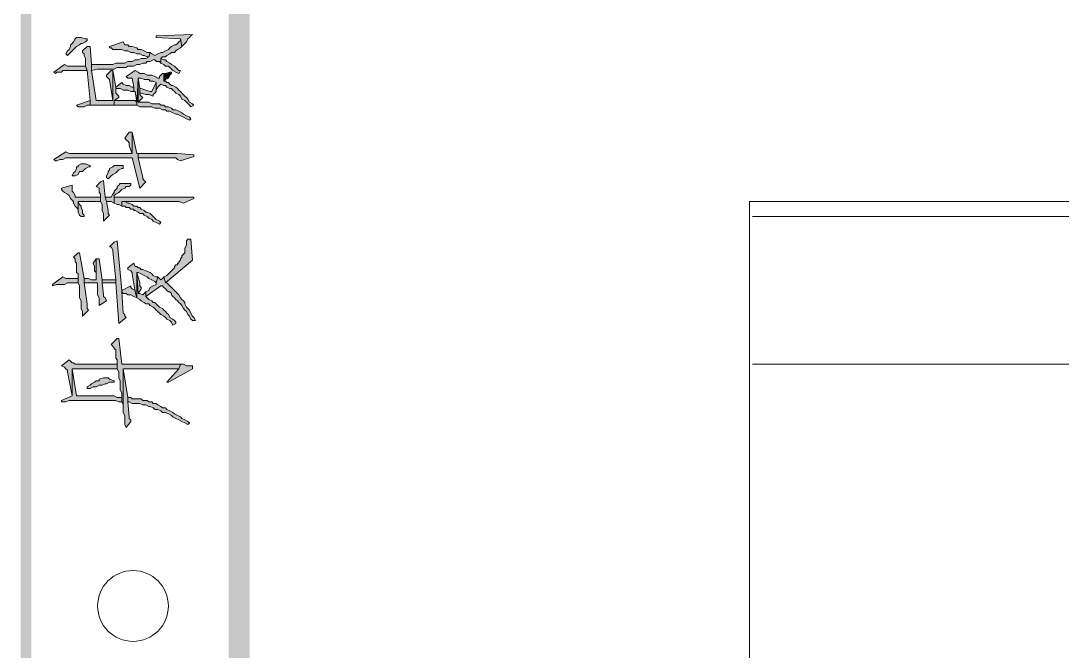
# Model space of a CAD drawing. Header units: millimetres. Extents: x 24 to 410, y 10 to 282.
# Drawn here: x 23.96 to 53.24, y 130.75 to 148.46 of the extents above; entities that cross this region are included whole.
import ezdxf

# ---------------------------------------------------------------- set-up
doc = ezdxf.new("R2010")
doc.units = ezdxf.units.MM

msp = doc.modelspace()

# ---------------------------------------------------------------- hatches: boundary and pattern name
h = msp.add_hatch(color=256)
h.dxf.hatch_style = 2
h.paths.add_polyline_path([(30.395333, 281.643667), (29.802667, 282.236333), (30.395333, 10.244667)])
h = msp.add_hatch(color=256)
h.dxf.hatch_style = 2
h.paths.add_polyline_path([(29.802667, 282.236333), (30.395333, 10.244667), (29.802667, 9.652)])
h = msp.add_hatch(color=256)
h.dxf.hatch_style = 2
h.paths.add_polyline_path([(24.257, 281.94), (23.960667, 281.94), (24.257, 55.837667)])
h = msp.add_hatch(color=256)
h.dxf.hatch_style = 2
h.paths.add_polyline_path([(23.960667, 281.94), (24.257, 55.837667), (23.960667, 55.837667)])
h = msp.add_hatch(color=256)
h.dxf.hatch_style = 2
h.paths.add_polyline_path([(25.230667, 147.531667), (25.273, 147.489333), (25.315333, 147.531667), (25.357667, 147.574), (25.442333, 147.658667), (25.484667, 147.701), (25.527, 147.743333), (25.611667, 147.785667), (25.654, 147.828), (25.696333, 147.828), (25.781, 147.870333), (25.823333, 147.912667), (25.823333, 147.955), (25.781, 147.955), (25.654, 147.997333), (25.527, 147.997333), (25.484667, 147.955), (25.442333, 147.870333), (25.4, 147.828), (25.357667, 147.785667), (25.357667, 147.743333), (25.315333, 147.658667), (25.273, 147.616333)])
h = msp.add_hatch(color=256)
h.dxf.hatch_style = 2
h.paths.add_polyline_path([(25.950369, 147.235333), (25.950369, 147.066), (26.119702, 147.108333), (26.585369, 147.108333), (26.670035, 147.150667), (26.924035, 147.150667), (26.966369, 147.193), (27.135702, 147.193), (27.220369, 147.235333), (27.305035, 147.235333), (27.389702, 147.277667), (27.474369, 147.277667), (27.516702, 147.32), (27.601369, 147.32), (27.686035, 147.362333), (27.728369, 147.362333), (27.770702, 147.32), (27.855369, 147.32), (27.897702, 147.277667), (27.897702, 147.404667), (27.940035, 147.447), (28.024702, 147.447), (28.067035, 147.489333), (28.151702, 147.531667), (28.194035, 147.574), (28.278702, 147.574), (28.321035, 147.616333), (28.363369, 147.658667), (28.448035, 147.701), (28.490369, 147.743333), (28.448035, 147.955), (28.448035, 147.912667), (28.405702, 147.870333), (28.363369, 147.828), (28.321035, 147.785667), (28.278702, 147.785667), (28.194035, 147.743333), (28.151702, 147.701), (28.109369, 147.658667), (28.024702, 147.616333), (27.940035, 147.574), (27.897702, 147.574), (27.813035, 147.531667), (27.728369, 147.489333), (27.643702, 147.531667), (27.601369, 147.574), (27.559035, 147.447), (27.474369, 147.404667), (27.347369, 147.404667), (27.262702, 147.362333), (27.178035, 147.362333), (27.093369, 147.32), (26.966369, 147.32), (26.881702, 147.277667), (26.627702, 147.277667), (26.543035, 147.235333)])
h = msp.add_hatch(color=256)
h.dxf.hatch_style = 2
h.paths.add_polyline_path([(26.458333, 147.743333), (26.458333, 147.701), (26.500667, 147.701), (26.543, 147.658667), (26.797, 147.658667), (26.881667, 147.616333), (26.966333, 147.616333), (27.051, 147.574), (27.135667, 147.574), (27.220333, 147.531667), (27.305, 147.531667), (27.389667, 147.489333), (27.432, 147.489333), (27.516667, 147.447), (27.559, 147.447), (27.601333, 147.574), (27.516667, 147.574), (27.432, 147.616333), (27.347333, 147.658667), (27.262667, 147.658667), (27.220333, 147.701), (27.093333, 147.743333), (27.008667, 147.743333), (26.966333, 147.785667), (26.924, 147.785667), (26.881667, 147.785667), (26.839333, 147.870333)])
h = msp.add_hatch(color=256)
h.dxf.hatch_style = 2
h.paths.add_polyline_path([(27.770667, 147.997333), (28.448, 147.955), (28.490333, 147.743333), (28.532667, 147.785667), (28.575, 147.828), (28.617333, 147.870333), (28.659667, 147.955), (28.702, 147.997333), (28.744333, 148.039667), (28.786667, 148.082), (27.770667, 148.039667)])
h = msp.add_hatch(color=256)
h.dxf.hatch_style = 2
h.paths.add_polyline_path([(25.696333, 147.616333), (25.696333, 147.574), (25.738667, 147.531667), (25.738667, 147.489333), (25.781, 147.404667), (25.781, 147.193), (25.823333, 147.066), (25.908, 146.219333), (25.908, 146.092333), (25.950333, 146.092333), (26.585333, 146.092333), (26.585333, 146.219333), (26.712333, 146.304), (26.712333, 146.346333), (26.67, 146.388667), (26.627667, 146.431), (26.627667, 146.600333), (26.543, 147.066), (26.543, 146.219333), (26.458333, 146.219333), (26.077333, 146.219333), (25.950333, 147.066), (25.950333, 147.235333), (25.908, 147.743333), (25.823333, 147.743333)])
h = msp.add_hatch(color=256)
h.dxf.hatch_style = 2
h.paths.add_polyline_path([(27.897667, 147.277667), (27.982333, 147.235333), (28.024667, 147.193), (28.109333, 147.193), (28.151667, 147.150667), (28.236333, 147.066), (28.321, 147.023667), (28.405667, 146.981333), (28.448, 147.066), (28.405667, 147.066), (28.363333, 147.108333), (28.278667, 147.193), (28.194, 147.235333), (28.151667, 147.277667), (28.067, 147.32), (28.024667, 147.362333), (27.982333, 147.362333), (27.897667, 147.404667)])
h = msp.add_hatch(color=256)
h.dxf.hatch_style = 2
h.paths.add_polyline_path([(24.892035, 147.023667), (24.934369, 146.981333), (24.976702, 147.023667), (25.103702, 147.023667), (25.146035, 147.066), (25.823369, 147.066), (25.781035, 147.193), (25.273035, 147.193), (25.188369, 147.235333)])
h = msp.add_hatch(color=256)
h.dxf.hatch_style = 2
h.paths.add_polyline_path([(26.373667, 146.939), (26.373667, 146.896667), (26.416, 146.854333), (26.458333, 146.812), (26.543, 146.219333), (26.543, 147.066), (26.500667, 147.066)])
h = msp.add_hatch(color=256)
h.dxf.hatch_style = 2
h.paths.add_polyline_path([(26.923965, 146.896667), (26.966298, 146.854333), (27.093298, 146.854333), (27.135631, 146.600333), (27.135631, 146.473333), (27.177965, 146.473333), (27.220298, 146.177), (27.220298, 146.092333), (27.262631, 146.854333), (27.347298, 146.854333), (27.431965, 146.812), (27.558965, 146.812), (27.601298, 146.769667), (27.685965, 146.769667), (27.770631, 146.727333), (27.770631, 146.515667), (27.812965, 146.600333), (27.855298, 146.642667), (27.897631, 146.685), (27.982298, 146.642667), (28.024631, 146.642667), (28.066965, 146.600333), (28.151631, 146.558), (28.193965, 146.558), (28.236298, 146.515667), (28.278631, 146.473333), (28.320965, 146.431), (28.405631, 146.388667), (28.447965, 146.346333), (28.490298, 146.261667), (28.574965, 146.219333), (28.617298, 146.177), (28.701965, 146.092333), (28.744298, 146.05), (28.828965, 146.092333), (28.786631, 146.134667), (28.701965, 146.177), (28.659631, 146.261667), (28.617298, 146.304), (28.574965, 146.346333), (28.490298, 146.431), (28.447965, 146.473333), (28.405631, 146.515667), (28.363298, 146.558), (28.320965, 146.600333), (28.236298, 146.642667), (28.193965, 146.642667), (28.151631, 146.685), (28.109298, 146.727333), (28.066965, 146.727333), (28.024631, 146.769667), (27.982298, 146.769667), (27.982298, 146.981333), (27.939965, 146.981333), (27.897631, 146.939), (27.855298, 146.896667), (27.855298, 146.854333), (27.812965, 146.854333), (27.728298, 146.896667), (27.643631, 146.939), (27.516631, 146.939), (27.431965, 146.981333), (27.304965, 146.981333), (27.262631, 147.023667), (27.177965, 147.066)])
h = msp.add_hatch(color=256)
h.dxf.hatch_style = 2
h.paths.add_polyline_path([(27.982298, 146.981333), (27.982298, 146.769667), (28.024631, 146.812), (28.109298, 146.854333), (28.151631, 146.939), (28.193965, 146.981333), (28.193965, 147.023667), (28.151631, 147.023667), (28.024631, 146.981333)])
h = msp.add_hatch(color=256)
h.dxf.hatch_style = 2
h.paths.add_polyline_path([(26.627667, 146.600333), (26.627667, 146.558), (26.67, 146.558), (26.754667, 146.558), (26.839333, 146.515667), (26.966333, 146.515667), (27.051, 146.473333), (27.135667, 146.473333), (27.135667, 146.600333), (27.093333, 146.600333), (27.008667, 146.642667), (26.924, 146.642667), (26.839333, 146.685), (26.797, 146.727333)])
h = msp.add_hatch(color=256)
h.dxf.hatch_style = 2
h.paths.add_polyline_path([(27.220333, 146.092333), (27.305, 146.05), (27.643667, 146.05), (27.728333, 146.007667), (27.855333, 146.007667), (27.94, 145.965333), (28.024667, 145.965333), (28.067, 145.923), (28.151667, 145.923), (28.236333, 145.880667), (28.321, 145.838333), (28.363333, 145.838333), (28.448, 145.796), (28.532667, 145.753667), (28.617333, 145.711333), (28.702, 145.669), (28.744333, 145.711333), (28.702, 145.753667), (28.617333, 145.796), (28.532667, 145.838333), (28.490333, 145.880667), (28.405667, 145.923), (28.321, 145.965333), (28.236333, 145.965333), (28.194, 146.007667), (28.109333, 146.05), (28.024667, 146.05), (27.982333, 146.092333), (27.897667, 146.092333), (27.855333, 146.134667), (27.643667, 146.134667), (27.559, 146.177), (27.262667, 146.177), (27.262667, 146.854333)])
h = msp.add_hatch(color=256)
h.dxf.hatch_style = 2
h.paths.add_polyline_path([(27.262667, 146.854333), (27.262667, 146.177), (27.389667, 146.304), (27.347333, 146.346333), (27.305, 146.388667), (27.305, 146.558)])
h = msp.add_hatch(color=256)
h.dxf.hatch_style = 2
h.paths.add_polyline_path([(27.305, 146.558), (27.305, 146.431), (27.347333, 146.431), (27.474333, 146.388667), (27.559, 146.388667), (27.686, 146.346333), (27.686, 146.388667), (27.728333, 146.431), (27.770667, 146.473333), (27.770667, 146.727333), (27.728333, 146.642667), (27.686, 146.558), (27.643667, 146.473333), (27.601333, 146.473333), (27.474333, 146.515667), (27.347333, 146.558)])
h = msp.add_hatch(color=256)
h.dxf.hatch_style = 2
h.paths.add_polyline_path([(25.527, 146.092333), (25.569333, 146.05), (25.738667, 146.05), (25.823333, 146.092333), (25.908, 146.092333), (25.908, 146.219333)])
h = msp.add_hatch(color=256)
h.dxf.hatch_style = 2
h.paths.add_polyline_path([(26.585333, 146.092333), (27.220333, 146.092333), (27.220333, 146.177), (27.178, 146.219333), (26.585333, 146.219333)])
h = msp.add_hatch(color=256)
h.dxf.hatch_style = 2
h.paths.add_polyline_path([(24.892035, 144.568333), (24.934369, 144.526), (24.976702, 144.526), (25.061369, 144.568333), (25.146035, 144.568333), (25.230702, 144.610667), (26.924035, 144.610667), (27.051035, 144.610667), (27.093369, 144.610667), (27.305035, 143.764), (27.474369, 143.933333), (27.432035, 143.975667), (27.389702, 144.018), (27.389702, 144.060333), (27.262702, 144.610667), (27.262702, 144.737667), (27.220369, 144.737667), (27.093369, 145.330333), (27.093369, 144.737667), (27.008702, 144.737667), (25.315369, 144.737667), (25.230702, 144.78)])
h = msp.add_hatch(color=256)
h.dxf.hatch_style = 2
h.paths.add_polyline_path([(26.881667, 145.161), (26.924, 145.118667), (26.966333, 145.076333), (27.008667, 145.034), (27.008667, 144.949333), (27.093333, 144.737667), (27.093333, 145.330333), (27.008667, 145.330333)])
h = msp.add_hatch(color=256)
h.dxf.hatch_style = 2
h.paths.add_polyline_path([(27.262667, 144.737667), (27.262667, 144.610667), (27.347333, 144.610667), (28.321, 144.610667), (28.363333, 144.568333), (28.448, 144.526), (28.829, 144.653), (28.829, 144.695333), (28.363333, 144.737667), (27.94, 144.737667), (27.813, 144.737667)])
h = msp.add_hatch(color=256)
h.dxf.hatch_style = 2
h.paths.add_polyline_path([(25.4, 144.102667), (25.484667, 144.102667), (25.569333, 144.145), (25.611667, 144.229667), (25.696333, 144.229667), (25.738667, 144.272), (25.781, 144.314333), (25.865667, 144.356667), (25.908, 144.356667), (25.908, 144.399), (25.781, 144.441333), (25.654, 144.441333), (25.569333, 144.399), (25.569333, 144.356667), (25.527, 144.356667), (25.527, 144.314333), (25.484667, 144.229667), (25.442333, 144.187333)])
h = msp.add_hatch(color=256)
h.dxf.hatch_style = 2
h.paths.add_polyline_path([(26.373667, 144.060333), (26.416, 144.018), (26.458333, 144.060333), (26.500667, 144.102667), (26.543, 144.145), (26.627667, 144.187333), (26.67, 144.229667), (26.712333, 144.272), (26.797, 144.314333), (26.839333, 144.314333), (26.839333, 144.399), (26.585333, 144.399), (26.543, 144.356667), (26.458333, 144.314333), (26.458333, 144.272), (26.416, 144.229667), (26.416, 144.187333), (26.373667, 144.102667)])
h = msp.add_hatch(color=256)
h.dxf.hatch_style = 2
h.paths.add_polyline_path([(25.103667, 143.764), (25.103667, 143.721667), (25.146, 143.679333), (25.188333, 143.637), (25.273, 143.594667), (25.315333, 143.552333), (25.357667, 143.467667), (25.4, 143.425333), (25.442333, 143.383), (25.442333, 143.340667), (25.484667, 143.256), (25.527, 143.213667), (25.569333, 143.171333), (25.569333, 143.383), (25.654, 143.383), (26.204333, 143.383), (26.204333, 143.51), (25.484667, 143.51), (25.484667, 143.552333), (25.442333, 143.637), (25.4, 143.679333), (25.4, 143.848667)])
h = msp.add_hatch(color=256)
h.dxf.hatch_style = 2
h.paths.add_polyline_path([(26.077333, 143.806333), (26.162, 143.764), (26.162, 143.637), (26.204333, 143.594667), (26.204333, 143.383), (26.246667, 143.298333), (26.246667, 143.129), (26.289, 143.044333), (26.289, 142.832667), (26.458333, 143.002), (26.416, 143.044333), (26.416, 143.129), (26.373667, 143.383), (26.331333, 143.51), (26.289, 143.975667), (26.204333, 143.933333)])
h = msp.add_hatch(color=256)
h.dxf.hatch_style = 2
h.paths.add_polyline_path([(26.331333, 143.51), (26.373667, 143.383), (26.500667, 143.383), (26.585333, 143.340667), (26.585333, 143.552333), (26.627667, 143.594667), (26.712333, 143.637), (26.754667, 143.679333), (26.797, 143.721667), (26.881667, 143.764), (26.924, 143.806333), (27.008667, 143.806333), (27.051, 143.848667), (27.051, 143.891), (27.008667, 143.891), (26.754667, 143.891), (26.712333, 143.848667), (26.67, 143.806333), (26.67, 143.764), (26.627667, 143.721667), (26.585333, 143.679333), (26.585333, 143.637), (26.543, 143.594667), (26.500667, 143.51)])
h = msp.add_hatch(color=256)
h.dxf.hatch_style = 2
h.paths.add_polyline_path([(26.585333, 143.340667), (26.67, 143.298333), (26.712333, 143.298333), (26.797, 143.256), (26.797, 143.383), (26.881667, 143.383), (28.278667, 143.383), (28.405667, 143.383), (28.532667, 143.340667), (28.829, 143.467667), (28.829, 143.51), (28.363333, 143.51), (26.585333, 143.51)])
h = msp.add_hatch(color=256)
h.dxf.hatch_style = 2
h.paths.add_polyline_path([(25.569333, 143.171333), (25.569333, 143.086667), (25.611667, 143.002), (25.654, 142.959667), (25.738667, 142.959667), (25.738667, 143.002), (25.696333, 143.044333), (25.696333, 143.129), (25.654, 143.213667), (25.654, 143.256), (25.611667, 143.298333), (25.569333, 143.383)])
h = msp.add_hatch(color=256)
h.dxf.hatch_style = 2
h.paths.add_polyline_path([(26.797, 143.256), (26.881667, 143.256), (26.924, 143.213667), (27.008667, 143.213667), (27.051, 143.171333), (27.135667, 143.171333), (27.135667, 143.129), (27.178, 143.129), (27.262667, 143.086667), (27.305, 143.044333), (27.389667, 143.044333), (27.432, 143.002), (27.516667, 142.959667), (27.559, 142.917333), (27.643667, 142.875), (27.686, 142.832667), (27.770667, 142.790333), (27.855333, 142.748), (27.897667, 142.790333), (27.855333, 142.832667), (27.770667, 142.875), (27.728333, 142.917333), (27.643667, 143.002), (27.601333, 143.044333), (27.516667, 143.086667), (27.474333, 143.086667), (27.432, 143.129), (27.347333, 143.171333), (27.305, 143.213667), (27.262667, 143.213667), (27.220333, 143.256), (27.135667, 143.256), (27.093333, 143.298333), (27.008667, 143.340667), (26.966333, 143.340667), (26.881667, 143.383), (26.797, 143.383)])
h = msp.add_hatch(color=256)
h.dxf.hatch_style = 2
h.paths.add_polyline_path([(27.982298, 141.266333), (28.024631, 141.097), (28.786631, 141.732), (28.744298, 142.324667), (28.659631, 142.324667), (28.617298, 142.282333), (28.617298, 142.155333), (28.574965, 142.070667), (28.574965, 141.943667), (28.532631, 141.901333), (28.490298, 141.859), (28.490298, 141.816667), (28.447965, 141.774333), (28.447965, 141.732), (28.405631, 141.689667), (28.405631, 141.647333), (28.363298, 141.647333), (28.363298, 141.605), (28.320965, 141.605), (28.278631, 141.562667), (28.278631, 141.520333), (28.236298, 141.478), (28.193965, 141.435667), (28.151631, 141.393333), (28.109298, 141.351), (28.066965, 141.308667)])
h = msp.add_hatch(color=256)
h.dxf.hatch_style = 2
h.paths.add_polyline_path([(26.458333, 142.113), (26.500667, 142.113), (26.543, 142.028333), (26.543, 141.986), (26.627667, 141.181667), (26.627667, 141.097), (26.712333, 139.954), (26.924, 140.123333), (26.881667, 140.165667), (26.881667, 140.208), (26.839333, 140.250333), (26.797, 140.843), (26.797, 140.885333), (26.67, 142.282333), (26.585333, 142.24)])
h = msp.add_hatch(color=256)
h.dxf.hatch_style = 2
h.paths.add_polyline_path([(25.442333, 141.816667), (25.484667, 141.774333), (25.484667, 141.689667), (25.527, 141.647333), (25.527, 141.393333), (25.569333, 141.351), (25.569333, 141.097), (25.611667, 141.012333), (25.611667, 140.673667), (25.654, 140.589), (25.654, 140.504333), (25.654, 140.377333), (25.696333, 140.292667), (25.696333, 140.165667), (25.865667, 140.335), (25.823333, 140.377333), (25.823333, 140.504333), (25.738667, 141.097), (25.738667, 141.224), (25.611667, 141.943667), (25.569333, 141.943667)])
h = msp.add_hatch(color=256)
h.dxf.hatch_style = 2
h.paths.add_polyline_path([(25.738667, 141.224), (25.738667, 141.097), (26.119667, 141.097), (26.119667, 140.758333), (26.162, 140.673667), (26.162, 140.462), (26.373667, 140.589), (26.331333, 140.673667), (26.289, 140.716), (26.289, 140.758333), (26.246667, 141.097), (26.246667, 141.181667), (26.162, 141.774333), (26.077333, 141.774333), (26.077333, 141.181667), (25.950333, 141.181667), (25.865667, 141.224)])
h = msp.add_hatch(color=256)
h.dxf.hatch_style = 2
h.paths.add_polyline_path([(25.992702, 141.647333), (26.035035, 141.562667), (26.035035, 141.435667), (26.077369, 141.393333), (26.077369, 141.181667), (26.077369, 141.774333)])
h = msp.add_hatch(color=256)
h.dxf.hatch_style = 2
h.paths.add_polyline_path([(26.966298, 141.520333), (26.966298, 141.478), (27.050965, 141.435667), (27.093298, 141.393333), (27.093298, 141.351), (27.177965, 140.843), (27.220298, 140.673667), (27.220298, 141.393333), (27.262631, 141.393333), (27.347298, 141.351), (27.431965, 141.308667), (27.516631, 141.266333), (27.558965, 141.224), (27.643631, 141.181667), (27.728298, 141.139333), (27.770631, 141.097), (27.812965, 141.266333), (27.770631, 141.266333), (27.685965, 141.308667), (27.643631, 141.351), (27.601298, 141.393333), (27.474298, 141.435667), (27.389631, 141.478), (27.347298, 141.478), (27.304965, 141.520333), (27.262631, 141.520333), (27.220298, 141.562667), (27.177965, 141.562667), (27.135631, 141.647333)])
h = msp.add_hatch(color=256)
h.dxf.hatch_style = 2
h.paths.add_polyline_path([(24.849631, 141.054667), (24.849631, 141.012333), (24.976631, 141.054667), (25.188298, 141.054667), (25.272965, 141.097), (25.569298, 141.097), (25.569298, 141.224), (25.230631, 141.224), (25.145965, 141.266333)])
h = msp.add_hatch(color=256)
h.dxf.hatch_style = 2
h.paths.add_polyline_path([(26.246667, 141.181667), (26.246667, 141.097), (26.627667, 141.097), (26.627667, 141.181667), (26.500667, 141.181667)])
h = msp.add_hatch(color=256)
h.dxf.hatch_style = 2
h.paths.add_polyline_path([(27.220333, 141.393333), (27.262667, 140.800667), (27.347333, 140.927667), (27.347333, 140.97), (27.305, 141.012333), (27.305, 141.097)])
h = msp.add_hatch(color=256)
h.dxf.hatch_style = 2
h.paths.add_polyline_path([(27.220333, 140.673667), (27.305, 140.631333), (27.347333, 140.589), (27.432, 140.546667), (27.474333, 140.504333), (27.559, 140.504333), (27.601333, 140.462), (27.686, 140.419667), (27.728333, 140.377333), (27.770667, 140.335), (27.813, 140.292667), (27.855333, 140.250333), (27.897667, 140.208), (27.982333, 140.165667), (28.024667, 140.123333), (28.067, 140.081), (28.151667, 140.038667), (28.194, 139.996333), (28.236333, 139.911667), (28.321, 139.954), (28.321, 139.996333), (28.278667, 140.038667), (28.236333, 140.081), (28.151667, 140.123333), (28.109333, 140.208), (28.067, 140.250333), (28.024667, 140.292667), (27.982333, 140.335), (27.94, 140.377333), (27.855333, 140.419667), (27.813, 140.462), (27.770667, 140.504333), (27.728333, 140.546667), (27.686, 140.546667), (27.643667, 140.589), (27.559, 140.631333), (27.516667, 140.673667), (27.474333, 140.716), (27.474333, 140.843), (27.389667, 140.758333), (27.305, 140.800667), (27.262667, 140.800667), (27.220333, 141.393333)])
h = msp.add_hatch(color=256)
h.dxf.hatch_style = 2
h.paths.add_polyline_path([(27.474333, 140.843), (27.474333, 140.716), (27.897667, 141.012333), (27.94, 141.012333), (27.982333, 140.97), (28.024667, 140.927667), (28.067, 140.885333), (28.109333, 140.843), (28.151667, 140.843), (28.194, 140.800667), (28.194, 140.758333), (28.236333, 140.716), (28.278667, 140.673667), (28.321, 140.631333), (28.363333, 140.589), (28.405667, 140.546667), (28.448, 140.504333), (28.490333, 140.462), (28.532667, 140.377333), (28.575, 140.335), (28.617333, 140.292667), (28.659667, 140.208), (28.702, 140.165667), (28.744333, 140.081), (28.786667, 140.038667), (28.871333, 140.038667), (28.829, 140.123333), (28.786667, 140.165667), (28.744333, 140.250333), (28.702, 140.335), (28.659667, 140.377333), (28.617333, 140.419667), (28.575, 140.504333), (28.575, 140.546667), (28.532667, 140.589), (28.490333, 140.631333), (28.448, 140.673667), (28.405667, 140.758333), (28.363333, 140.800667), (28.321, 140.843), (28.278667, 140.885333), (28.236333, 140.927667), (28.151667, 141.012333), (28.109333, 141.054667), (28.067, 141.097), (28.024667, 141.097), (27.982333, 141.266333), (27.94, 141.224), (27.897667, 141.181667), (27.855333, 141.224), (27.813, 141.266333), (27.770667, 141.097), (27.770667, 141.054667), (27.686, 141.012333), (27.601333, 140.97), (27.559, 140.885333)])
h = msp.add_hatch(color=256)
h.dxf.hatch_style = 2
h.paths.add_polyline_path([(26.797, 140.885333), (26.797, 140.843), (26.839333, 140.800667), (26.924, 140.800667), (26.966333, 140.758333), (27.051, 140.758333), (27.135667, 140.716), (27.220333, 140.673667), (27.178, 140.843), (27.178, 140.885333), (27.093333, 140.927667), (27.051, 140.97), (27.051, 141.012333)])
h = msp.add_hatch(color=256)
h.dxf.hatch_style = 2
h.paths.add_polyline_path([(26.500667, 139.361333), (26.585333, 139.276667), (26.585333, 139.234333), (26.627667, 139.234333), (26.627667, 138.980333), (26.67, 138.938), (26.67, 138.684), (26.712333, 138.599333), (26.712333, 138.557), (26.712333, 138.472333), (26.712333, 138.43), (26.754667, 138.345333), (26.754667, 138.091333), (26.797, 138.006667), (26.797, 137.752667), (26.839333, 137.668), (26.839333, 138.684), (28.194, 138.684), (28.405667, 138.684), (28.448, 138.811), (26.797, 138.811), (26.712333, 139.530667), (26.67, 139.530667)])
h = msp.add_hatch(color=256)
h.dxf.hatch_style = 2
h.paths.add_polyline_path([(25.103667, 138.768667), (25.188333, 138.726333), (25.230667, 138.684), (25.273, 138.641667), (25.273, 138.599333), (25.4, 137.922), (25.4, 138.684), (26.67, 138.684), (26.67, 138.811), (26.585333, 138.811), (25.569333, 138.811), (25.527, 138.811), (25.484667, 138.811), (25.442333, 138.853333), (25.4, 138.853333), (25.315333, 138.938)])
h = msp.add_hatch(color=256)
h.dxf.hatch_style = 2
h.paths.add_polyline_path([(28.067035, 138.303), (28.109369, 138.303), (28.786702, 138.684), (28.786702, 138.768667), (28.744369, 138.768667), (28.617369, 138.768667), (28.532702, 138.811), (28.448035, 138.811), (28.405702, 138.684)])
h = msp.add_hatch(color=256)
h.dxf.hatch_style = 2
h.paths.add_polyline_path([(25.103667, 137.795), (25.103667, 137.752667), (25.188333, 137.752667), (25.230667, 137.752667), (25.315333, 137.795), (26.627667, 137.795), (26.712333, 137.752667), (26.797, 137.752667), (26.797, 137.879667), (26.754667, 137.879667), (26.67, 137.879667), (26.585333, 137.922), (25.527, 137.922), (25.4, 138.684), (25.4, 137.922)])
h = msp.add_hatch(color=256)
h.dxf.hatch_style = 2
h.paths.add_polyline_path([(26.839333, 137.668), (26.839333, 137.456333), (26.881667, 137.371667), (26.881667, 137.117667), (26.924, 137.033), (27.051, 137.202333), (27.051, 137.244667), (27.008667, 137.287), (27.008667, 137.329333), (26.966333, 137.752667), (26.966333, 137.879667), (26.839333, 138.684)])
h = msp.add_hatch(color=256)
h.dxf.hatch_style = 2
h.paths.add_polyline_path([(25.823333, 138.176), (25.823333, 138.133667), (25.908, 138.133667), (25.992667, 138.176), (26.077333, 138.176), (26.162, 138.218333), (26.246667, 138.218333), (26.331333, 138.260667), (26.373667, 138.260667), (26.458333, 138.303), (26.585333, 138.303), (26.585333, 138.345333), (26.458333, 138.387667), (26.416, 138.43), (26.289, 138.43), (26.162, 138.387667), (26.162, 138.345333), (26.077333, 138.345333), (26.035, 138.303), (25.950333, 138.260667), (25.908, 138.218333)])
h = msp.add_hatch(color=256)
h.dxf.hatch_style = 2
h.paths.add_polyline_path([(26.966298, 137.879667), (26.966298, 137.752667), (27.008631, 137.752667), (27.093298, 137.710333), (27.304965, 137.710333), (27.389631, 137.668), (27.474298, 137.668), (27.558965, 137.625667), (27.601298, 137.625667), (27.685965, 137.583333), (27.728298, 137.541), (27.812965, 137.541), (27.897631, 137.498667), (27.939965, 137.456333), (28.024631, 137.456333), (28.109298, 137.414), (28.193965, 137.371667), (28.236298, 137.329333), (28.320965, 137.287), (28.405631, 137.244667), (28.490298, 137.202333), (28.574965, 137.16), (28.659631, 137.117667), (28.701965, 137.16), (28.659631, 137.202333), (28.574965, 137.244667), (28.490298, 137.287), (28.447965, 137.329333), (28.363298, 137.371667), (28.278631, 137.414), (28.236298, 137.456333), (28.151631, 137.498667), (28.066965, 137.541), (28.024631, 137.583333), (27.939965, 137.583333), (27.897631, 137.625667), (27.812965, 137.668), (27.770631, 137.710333), (27.685965, 137.710333), (27.643631, 137.752667), (27.558965, 137.752667), (27.516631, 137.795), (27.389631, 137.795), (27.347298, 137.837333), (27.093298, 137.837333), (27.050965, 137.879667)])

# ---------------------------------------------------------------- linework, layer by layer
at = {"lineweight": 0}
for points in [[(25.230667, 147.531667), (25.273, 147.489333), (25.315333, 147.531667), (25.357667, 147.574), (25.442333, 147.658667), (25.484667, 147.701), (25.527, 147.743333), (25.611667, 147.785667), (25.654, 147.828), (25.696333, 147.828), (25.781, 147.870333), (25.823333, 147.912667), (25.823333, 147.955), (25.781, 147.955), (25.654, 147.997333), (25.527, 147.997333), (25.484667, 147.955), (25.442333, 147.870333), (25.4, 147.828), (25.357667, 147.785667), (25.357667, 147.743333), (25.315333, 147.658667), (25.273, 147.616333)], [(25.950369, 147.235333), (25.950369, 147.066), (26.119702, 147.108333), (26.585369, 147.108333), (26.670035, 147.150667), (26.924035, 147.150667), (26.966369, 147.193), (27.135702, 147.193), (27.220369, 147.235333), (27.305035, 147.235333), (27.389702, 147.277667), (27.474369, 147.277667), (27.516702, 147.32), (27.601369, 147.32), (27.686035, 147.362333), (27.728369, 147.362333), (27.770702, 147.32), (27.855369, 147.32), (27.897702, 147.277667), (27.897702, 147.404667), (27.940035, 147.447), (28.024702, 147.447), (28.067035, 147.489333), (28.151702, 147.531667), (28.194035, 147.574), (28.278702, 147.574), (28.321035, 147.616333), (28.363369, 147.658667), (28.448035, 147.701), (28.490369, 147.743333), (28.448035, 147.955), (28.448035, 147.912667), (28.405702, 147.870333), (28.363369, 147.828), (28.321035, 147.785667), (28.278702, 147.785667), (28.194035, 147.743333), (28.151702, 147.701), (28.109369, 147.658667), (28.024702, 147.616333), (27.940035, 147.574), (27.897702, 147.574), (27.813035, 147.531667), (27.728369, 147.489333), (27.643702, 147.531667), (27.601369, 147.574), (27.559035, 147.447), (27.474369, 147.404667), (27.347369, 147.404667), (27.262702, 147.362333), (27.178035, 147.362333), (27.093369, 147.32), (26.966369, 147.32), (26.881702, 147.277667), (26.627702, 147.277667), (26.543035, 147.235333)], [(26.458333, 147.743333), (26.458333, 147.701), (26.500667, 147.701), (26.543, 147.658667), (26.797, 147.658667), (26.881667, 147.616333), (26.966333, 147.616333), (27.051, 147.574), (27.135667, 147.574), (27.220333, 147.531667), (27.305, 147.531667), (27.389667, 147.489333), (27.432, 147.489333), (27.516667, 147.447), (27.559, 147.447), (27.601333, 147.574), (27.516667, 147.574), (27.432, 147.616333), (27.347333, 147.658667), (27.262667, 147.658667), (27.220333, 147.701), (27.093333, 147.743333), (27.008667, 147.743333), (26.966333, 147.785667), (26.924, 147.785667), (26.881667, 147.785667), (26.839333, 147.870333)], [(27.770667, 147.997333), (28.448, 147.955), (28.490333, 147.743333), (28.532667, 147.785667), (28.575, 147.828), (28.617333, 147.870333), (28.659667, 147.955), (28.702, 147.997333), (28.744333, 148.039667), (28.786667, 148.082), (27.770667, 148.039667)], [(25.696333, 147.616333), (25.696333, 147.574), (25.738667, 147.531667), (25.738667, 147.489333), (25.781, 147.404667), (25.781, 147.193), (25.823333, 147.066), (25.908, 146.219333), (25.908, 146.092333), (25.950333, 146.092333), (26.585333, 146.092333), (26.585333, 146.219333), (26.712333, 146.304), (26.712333, 146.346333), (26.67, 146.388667), (26.627667, 146.431), (26.627667, 146.600333), (26.543, 147.066), (26.543, 146.219333), (26.458333, 146.219333), (26.077333, 146.219333), (25.950333, 147.066), (25.950333, 147.235333), (25.908, 147.743333), (25.823333, 147.743333)], [(27.897667, 147.277667), (27.982333, 147.235333), (28.024667, 147.193), (28.109333, 147.193), (28.151667, 147.150667), (28.236333, 147.066), (28.321, 147.023667), (28.405667, 146.981333), (28.448, 147.066), (28.405667, 147.066), (28.363333, 147.108333), (28.278667, 147.193), (28.194, 147.235333), (28.151667, 147.277667), (28.067, 147.32), (28.024667, 147.362333), (27.982333, 147.362333), (27.897667, 147.404667)], [(24.892035, 147.023667), (24.934369, 146.981333), (24.976702, 147.023667), (25.103702, 147.023667), (25.146035, 147.066), (25.823369, 147.066), (25.781035, 147.193), (25.273035, 147.193), (25.188369, 147.235333)], [(26.373667, 146.939), (26.373667, 146.896667), (26.416, 146.854333), (26.458333, 146.812), (26.543, 146.219333), (26.543, 147.066), (26.500667, 147.066)], [(26.923965, 146.896667), (26.966298, 146.854333), (27.093298, 146.854333), (27.135631, 146.600333), (27.135631, 146.473333), (27.177965, 146.473333), (27.220298, 146.177), (27.220298, 146.092333), (27.262631, 146.854333), (27.347298, 146.854333), (27.431965, 146.812), (27.558965, 146.812), (27.601298, 146.769667), (27.685965, 146.769667), (27.770631, 146.727333), (27.770631, 146.515667), (27.812965, 146.600333), (27.855298, 146.642667), (27.897631, 146.685), (27.982298, 146.642667), (28.024631, 146.642667), (28.066965, 146.600333), (28.151631, 146.558), (28.193965, 146.558), (28.236298, 146.515667), (28.278631, 146.473333), (28.320965, 146.431), (28.405631, 146.388667), (28.447965, 146.346333), (28.490298, 146.261667), (28.574965, 146.219333), (28.617298, 146.177), (28.701965, 146.092333), (28.744298, 146.05), (28.828965, 146.092333), (28.786631, 146.134667), (28.701965, 146.177), (28.659631, 146.261667), (28.617298, 146.304), (28.574965, 146.346333), (28.490298, 146.431), (28.447965, 146.473333), (28.405631, 146.515667), (28.363298, 146.558), (28.320965, 146.600333), (28.236298, 146.642667), (28.193965, 146.642667), (28.151631, 146.685), (28.109298, 146.727333), (28.066965, 146.727333), (28.024631, 146.769667), (27.982298, 146.769667), (27.982298, 146.981333), (27.939965, 146.981333), (27.897631, 146.939), (27.855298, 146.896667), (27.855298, 146.854333), (27.812965, 146.854333), (27.728298, 146.896667), (27.643631, 146.939), (27.516631, 146.939), (27.431965, 146.981333), (27.304965, 146.981333), (27.262631, 147.023667), (27.177965, 147.066)], [(27.982298, 146.981333), (27.982298, 146.769667), (28.024631, 146.812), (28.109298, 146.854333), (28.151631, 146.939), (28.193965, 146.981333), (28.193965, 147.023667), (28.151631, 147.023667), (28.024631, 146.981333)], [(26.627667, 146.600333), (26.627667, 146.558), (26.67, 146.558), (26.754667, 146.558), (26.839333, 146.515667), (26.966333, 146.515667), (27.051, 146.473333), (27.135667, 146.473333), (27.135667, 146.600333), (27.093333, 146.600333), (27.008667, 146.642667), (26.924, 146.642667), (26.839333, 146.685), (26.797, 146.727333)], [(27.220333, 146.092333), (27.305, 146.05), (27.643667, 146.05), (27.728333, 146.007667), (27.855333, 146.007667), (27.94, 145.965333), (28.024667, 145.965333), (28.067, 145.923), (28.151667, 145.923), (28.236333, 145.880667), (28.321, 145.838333), (28.363333, 145.838333), (28.448, 145.796), (28.532667, 145.753667), (28.617333, 145.711333), (28.702, 145.669), (28.744333, 145.711333), (28.702, 145.753667), (28.617333, 145.796), (28.532667, 145.838333), (28.490333, 145.880667), (28.405667, 145.923), (28.321, 145.965333), (28.236333, 145.965333), (28.194, 146.007667), (28.109333, 146.05), (28.024667, 146.05), (27.982333, 146.092333), (27.897667, 146.092333), (27.855333, 146.134667), (27.643667, 146.134667), (27.559, 146.177), (27.262667, 146.177), (27.262667, 146.854333)], [(27.262667, 146.854333), (27.262667, 146.177), (27.389667, 146.304), (27.347333, 146.346333), (27.305, 146.388667), (27.305, 146.558)], [(27.305, 146.558), (27.305, 146.431), (27.347333, 146.431), (27.474333, 146.388667), (27.559, 146.388667), (27.686, 146.346333), (27.686, 146.388667), (27.728333, 146.431), (27.770667, 146.473333), (27.770667, 146.727333), (27.728333, 146.642667), (27.686, 146.558), (27.643667, 146.473333), (27.601333, 146.473333), (27.474333, 146.515667), (27.347333, 146.558)], [(25.527, 146.092333), (25.569333, 146.05), (25.738667, 146.05), (25.823333, 146.092333), (25.908, 146.092333), (25.908, 146.219333)], [(26.585333, 146.092333), (27.220333, 146.092333), (27.220333, 146.177), (27.178, 146.219333), (26.585333, 146.219333)], [(24.892035, 144.568333), (24.934369, 144.526), (24.976702, 144.526), (25.061369, 144.568333), (25.146035, 144.568333), (25.230702, 144.610667), (26.924035, 144.610667), (27.051035, 144.610667), (27.093369, 144.610667), (27.305035, 143.764), (27.474369, 143.933333), (27.432035, 143.975667), (27.389702, 144.018), (27.389702, 144.060333), (27.262702, 144.610667), (27.262702, 144.737667), (27.220369, 144.737667), (27.093369, 145.330333), (27.093369, 144.737667), (27.008702, 144.737667), (25.315369, 144.737667), (25.230702, 144.78)], [(26.881667, 145.161), (26.924, 145.118667), (26.966333, 145.076333), (27.008667, 145.034), (27.008667, 144.949333), (27.093333, 144.737667), (27.093333, 145.330333), (27.008667, 145.330333)], [(27.262667, 144.737667), (27.262667, 144.610667), (27.347333, 144.610667), (28.321, 144.610667), (28.363333, 144.568333), (28.448, 144.526), (28.829, 144.653), (28.829, 144.695333), (28.363333, 144.737667), (27.94, 144.737667), (27.813, 144.737667)], [(25.4, 144.102667), (25.484667, 144.102667), (25.569333, 144.145), (25.611667, 144.229667), (25.696333, 144.229667), (25.738667, 144.272), (25.781, 144.314333), (25.865667, 144.356667), (25.908, 144.356667), (25.908, 144.399), (25.781, 144.441333), (25.654, 144.441333), (25.569333, 144.399), (25.569333, 144.356667), (25.527, 144.356667), (25.527, 144.314333), (25.484667, 144.229667), (25.442333, 144.187333)], [(26.373667, 144.060333), (26.416, 144.018), (26.458333, 144.060333), (26.500667, 144.102667), (26.543, 144.145), (26.627667, 144.187333), (26.67, 144.229667), (26.712333, 144.272), (26.797, 144.314333), (26.839333, 144.314333), (26.839333, 144.399), (26.585333, 144.399), (26.543, 144.356667), (26.458333, 144.314333), (26.458333, 144.272), (26.416, 144.229667), (26.416, 144.187333), (26.373667, 144.102667)], [(25.103667, 143.764), (25.103667, 143.721667), (25.146, 143.679333), (25.188333, 143.637), (25.273, 143.594667), (25.315333, 143.552333), (25.357667, 143.467667), (25.4, 143.425333), (25.442333, 143.383), (25.442333, 143.340667), (25.484667, 143.256), (25.527, 143.213667), (25.569333, 143.171333), (25.569333, 143.383), (25.654, 143.383), (26.204333, 143.383), (26.204333, 143.51), (25.484667, 143.51), (25.484667, 143.552333), (25.442333, 143.637), (25.4, 143.679333), (25.4, 143.848667)], [(26.077333, 143.806333), (26.162, 143.764), (26.162, 143.637), (26.204333, 143.594667), (26.204333, 143.383), (26.246667, 143.298333), (26.246667, 143.129), (26.289, 143.044333), (26.289, 142.832667), (26.458333, 143.002), (26.416, 143.044333), (26.416, 143.129), (26.373667, 143.383), (26.331333, 143.51), (26.289, 143.975667), (26.204333, 143.933333)], [(26.331333, 143.51), (26.373667, 143.383), (26.500667, 143.383), (26.585333, 143.340667), (26.585333, 143.552333), (26.627667, 143.594667), (26.712333, 143.637), (26.754667, 143.679333), (26.797, 143.721667), (26.881667, 143.764), (26.924, 143.806333), (27.008667, 143.806333), (27.051, 143.848667), (27.051, 143.891), (27.008667, 143.891), (26.754667, 143.891), (26.712333, 143.848667), (26.67, 143.806333), (26.67, 143.764), (26.627667, 143.721667), (26.585333, 143.679333), (26.585333, 143.637), (26.543, 143.594667), (26.500667, 143.51)], [(26.585333, 143.340667), (26.67, 143.298333), (26.712333, 143.298333), (26.797, 143.256), (26.797, 143.383), (26.881667, 143.383), (28.278667, 143.383), (28.405667, 143.383), (28.532667, 143.340667), (28.829, 143.467667), (28.829, 143.51), (28.363333, 143.51), (26.585333, 143.51)], [(25.569333, 143.171333), (25.569333, 143.086667), (25.611667, 143.002), (25.654, 142.959667), (25.738667, 142.959667), (25.738667, 143.002), (25.696333, 143.044333), (25.696333, 143.129), (25.654, 143.213667), (25.654, 143.256), (25.611667, 143.298333), (25.569333, 143.383)], [(26.797, 143.256), (26.881667, 143.256), (26.924, 143.213667), (27.008667, 143.213667), (27.051, 143.171333), (27.135667, 143.171333), (27.135667, 143.129), (27.178, 143.129), (27.262667, 143.086667), (27.305, 143.044333), (27.389667, 143.044333), (27.432, 143.002), (27.516667, 142.959667), (27.559, 142.917333), (27.643667, 142.875), (27.686, 142.832667), (27.770667, 142.790333), (27.855333, 142.748), (27.897667, 142.790333), (27.855333, 142.832667), (27.770667, 142.875), (27.728333, 142.917333), (27.643667, 143.002), (27.601333, 143.044333), (27.516667, 143.086667), (27.474333, 143.086667), (27.432, 143.129), (27.347333, 143.171333), (27.305, 143.213667), (27.262667, 143.213667), (27.220333, 143.256), (27.135667, 143.256), (27.093333, 143.298333), (27.008667, 143.340667), (26.966333, 143.340667), (26.881667, 143.383), (26.797, 143.383)], [(27.982298, 141.266333), (28.024631, 141.097), (28.786631, 141.732), (28.744298, 142.324667), (28.659631, 142.324667), (28.617298, 142.282333), (28.617298, 142.155333), (28.574965, 142.070667), (28.574965, 141.943667), (28.532631, 141.901333), (28.490298, 141.859), (28.490298, 141.816667), (28.447965, 141.774333), (28.447965, 141.732), (28.405631, 141.689667), (28.405631, 141.647333), (28.363298, 141.647333), (28.363298, 141.605), (28.320965, 141.605), (28.278631, 141.562667), (28.278631, 141.520333), (28.236298, 141.478), (28.193965, 141.435667), (28.151631, 141.393333), (28.109298, 141.351), (28.066965, 141.308667)], [(26.458333, 142.113), (26.500667, 142.113), (26.543, 142.028333), (26.543, 141.986), (26.627667, 141.181667), (26.627667, 141.097), (26.712333, 139.954), (26.924, 140.123333), (26.881667, 140.165667), (26.881667, 140.208), (26.839333, 140.250333), (26.797, 140.843), (26.797, 140.885333), (26.67, 142.282333), (26.585333, 142.24)], [(25.442333, 141.816667), (25.484667, 141.774333), (25.484667, 141.689667), (25.527, 141.647333), (25.527, 141.393333), (25.569333, 141.351), (25.569333, 141.097), (25.611667, 141.012333), (25.611667, 140.673667), (25.654, 140.589), (25.654, 140.504333), (25.654, 140.377333), (25.696333, 140.292667), (25.696333, 140.165667), (25.865667, 140.335), (25.823333, 140.377333), (25.823333, 140.504333), (25.738667, 141.097), (25.738667, 141.224), (25.611667, 141.943667), (25.569333, 141.943667)], [(25.738667, 141.224), (25.738667, 141.097), (26.119667, 141.097), (26.119667, 140.758333), (26.162, 140.673667), (26.162, 140.462), (26.373667, 140.589), (26.331333, 140.673667), (26.289, 140.716), (26.289, 140.758333), (26.246667, 141.097), (26.246667, 141.181667), (26.162, 141.774333), (26.077333, 141.774333), (26.077333, 141.181667), (25.950333, 141.181667), (25.865667, 141.224)], [(25.992702, 141.647333), (26.035035, 141.562667), (26.035035, 141.435667), (26.077369, 141.393333), (26.077369, 141.181667), (26.077369, 141.774333)], [(26.966298, 141.520333), (26.966298, 141.478), (27.050965, 141.435667), (27.093298, 141.393333), (27.093298, 141.351), (27.177965, 140.843), (27.220298, 140.673667), (27.220298, 141.393333), (27.262631, 141.393333), (27.347298, 141.351), (27.431965, 141.308667), (27.516631, 141.266333), (27.558965, 141.224), (27.643631, 141.181667), (27.728298, 141.139333), (27.770631, 141.097), (27.812965, 141.266333), (27.770631, 141.266333), (27.685965, 141.308667), (27.643631, 141.351), (27.601298, 141.393333), (27.474298, 141.435667), (27.389631, 141.478), (27.347298, 141.478), (27.304965, 141.520333), (27.262631, 141.520333), (27.220298, 141.562667), (27.177965, 141.562667), (27.135631, 141.647333)], [(24.849631, 141.054667), (24.849631, 141.012333), (24.976631, 141.054667), (25.188298, 141.054667), (25.272965, 141.097), (25.569298, 141.097), (25.569298, 141.224), (25.230631, 141.224), (25.145965, 141.266333)], [(26.246667, 141.181667), (26.246667, 141.097), (26.627667, 141.097), (26.627667, 141.181667), (26.500667, 141.181667)], [(27.220333, 141.393333), (27.262667, 140.800667), (27.347333, 140.927667), (27.347333, 140.97), (27.305, 141.012333), (27.305, 141.097)], [(27.220333, 140.673667), (27.305, 140.631333), (27.347333, 140.589), (27.432, 140.546667), (27.474333, 140.504333), (27.559, 140.504333), (27.601333, 140.462), (27.686, 140.419667), (27.728333, 140.377333), (27.770667, 140.335), (27.813, 140.292667), (27.855333, 140.250333), (27.897667, 140.208), (27.982333, 140.165667), (28.024667, 140.123333), (28.067, 140.081), (28.151667, 140.038667), (28.194, 139.996333), (28.236333, 139.911667), (28.321, 139.954), (28.321, 139.996333), (28.278667, 140.038667), (28.236333, 140.081), (28.151667, 140.123333), (28.109333, 140.208), (28.067, 140.250333), (28.024667, 140.292667), (27.982333, 140.335), (27.94, 140.377333), (27.855333, 140.419667), (27.813, 140.462), (27.770667, 140.504333), (27.728333, 140.546667), (27.686, 140.546667), (27.643667, 140.589), (27.559, 140.631333), (27.516667, 140.673667), (27.474333, 140.716), (27.474333, 140.843), (27.389667, 140.758333), (27.305, 140.800667), (27.262667, 140.800667), (27.220333, 141.393333)], [(27.474333, 140.843), (27.474333, 140.716), (27.897667, 141.012333), (27.94, 141.012333), (27.982333, 140.97), (28.024667, 140.927667), (28.067, 140.885333), (28.109333, 140.843), (28.151667, 140.843), (28.194, 140.800667), (28.194, 140.758333), (28.236333, 140.716), (28.278667, 140.673667), (28.321, 140.631333), (28.363333, 140.589), (28.405667, 140.546667), (28.448, 140.504333), (28.490333, 140.462), (28.532667, 140.377333), (28.575, 140.335), (28.617333, 140.292667), (28.659667, 140.208), (28.702, 140.165667), (28.744333, 140.081), (28.786667, 140.038667), (28.871333, 140.038667), (28.829, 140.123333), (28.786667, 140.165667), (28.744333, 140.250333), (28.702, 140.335), (28.659667, 140.377333), (28.617333, 140.419667), (28.575, 140.504333), (28.575, 140.546667), (28.532667, 140.589), (28.490333, 140.631333), (28.448, 140.673667), (28.405667, 140.758333), (28.363333, 140.800667), (28.321, 140.843), (28.278667, 140.885333), (28.236333, 140.927667), (28.151667, 141.012333), (28.109333, 141.054667), (28.067, 141.097), (28.024667, 141.097), (27.982333, 141.266333), (27.94, 141.224), (27.897667, 141.181667), (27.855333, 141.224), (27.813, 141.266333), (27.770667, 141.097), (27.770667, 141.054667), (27.686, 141.012333), (27.601333, 140.97), (27.559, 140.885333)], [(26.797, 140.885333), (26.797, 140.843), (26.839333, 140.800667), (26.924, 140.800667), (26.966333, 140.758333), (27.051, 140.758333), (27.135667, 140.716), (27.220333, 140.673667), (27.178, 140.843), (27.178, 140.885333), (27.093333, 140.927667), (27.051, 140.97), (27.051, 141.012333)], [(26.500667, 139.361333), (26.585333, 139.276667), (26.585333, 139.234333), (26.627667, 139.234333), (26.627667, 138.980333), (26.67, 138.938), (26.67, 138.684), (26.712333, 138.599333), (26.712333, 138.557), (26.712333, 138.472333), (26.712333, 138.43), (26.754667, 138.345333), (26.754667, 138.091333), (26.797, 138.006667), (26.797, 137.752667), (26.839333, 137.668), (26.839333, 138.684), (28.194, 138.684), (28.405667, 138.684), (28.448, 138.811), (26.797, 138.811), (26.712333, 139.530667), (26.67, 139.530667)], [(25.103667, 138.768667), (25.188333, 138.726333), (25.230667, 138.684), (25.273, 138.641667), (25.273, 138.599333), (25.4, 137.922), (25.4, 138.684), (26.67, 138.684), (26.67, 138.811), (26.585333, 138.811), (25.569333, 138.811), (25.527, 138.811), (25.484667, 138.811), (25.442333, 138.853333), (25.4, 138.853333), (25.315333, 138.938)], [(28.067035, 138.303), (28.109369, 138.303), (28.786702, 138.684), (28.786702, 138.768667), (28.744369, 138.768667), (28.617369, 138.768667), (28.532702, 138.811), (28.448035, 138.811), (28.405702, 138.684)], [(25.103667, 137.795), (25.103667, 137.752667), (25.188333, 137.752667), (25.230667, 137.752667), (25.315333, 137.795), (26.627667, 137.795), (26.712333, 137.752667), (26.797, 137.752667), (26.797, 137.879667), (26.754667, 137.879667), (26.67, 137.879667), (26.585333, 137.922), (25.527, 137.922), (25.4, 138.684), (25.4, 137.922)], [(26.839333, 137.668), (26.839333, 137.456333), (26.881667, 137.371667), (26.881667, 137.117667), (26.924, 137.033), (27.051, 137.202333), (27.051, 137.244667), (27.008667, 137.287), (27.008667, 137.329333), (26.966333, 137.752667), (26.966333, 137.879667), (26.839333, 138.684)], [(25.823333, 138.176), (25.823333, 138.133667), (25.908, 138.133667), (25.992667, 138.176), (26.077333, 138.176), (26.162, 138.218333), (26.246667, 138.218333), (26.331333, 138.260667), (26.373667, 138.260667), (26.458333, 138.303), (26.585333, 138.303), (26.585333, 138.345333), (26.458333, 138.387667), (26.416, 138.43), (26.289, 138.43), (26.162, 138.387667), (26.162, 138.345333), (26.077333, 138.345333), (26.035, 138.303), (25.950333, 138.260667), (25.908, 138.218333)], [(26.966298, 137.879667), (26.966298, 137.752667), (27.008631, 137.752667), (27.093298, 137.710333), (27.304965, 137.710333), (27.389631, 137.668), (27.474298, 137.668), (27.558965, 137.625667), (27.601298, 137.625667), (27.685965, 137.583333), (27.728298, 137.541), (27.812965, 137.541), (27.897631, 137.498667), (27.939965, 137.456333), (28.024631, 137.456333), (28.109298, 137.414), (28.193965, 137.371667), (28.236298, 137.329333), (28.320965, 137.287), (28.405631, 137.244667), (28.490298, 137.202333), (28.574965, 137.16), (28.659631, 137.117667), (28.701965, 137.16), (28.659631, 137.202333), (28.574965, 137.244667), (28.490298, 137.287), (28.447965, 137.329333), (28.363298, 137.371667), (28.278631, 137.414), (28.236298, 137.456333), (28.151631, 137.498667), (28.066965, 137.541), (28.024631, 137.583333), (27.939965, 137.583333), (27.897631, 137.625667), (27.812965, 137.668), (27.770631, 137.710333), (27.685965, 137.710333), (27.643631, 137.752667), (27.558965, 137.752667), (27.516631, 137.795), (27.389631, 137.795), (27.347298, 137.837333), (27.093298, 137.837333), (27.050965, 137.879667)]]:
    msp.add_lwpolyline(points, close=True, dxfattribs=at)
for points in [[(44.45, 143.383), (44.45, 83.312), (48.006, 82.804), (41.063333, 81.703333), (44.45, 81.068333), (44.45, 34.628667)], [(44.45, 143.383), (89.746667, 143.383)], [(44.534667, 142.959667), (89.746667, 142.959667)], [(44.534667, 138.811), (89.746667, 138.811)]]:
    msp.add_lwpolyline(points, dxfattribs=at)
msp.add_circle((27.114535, 132.0165), 0.994833, dxfattribs=at)

doc.saveas('drawing.dxf')
